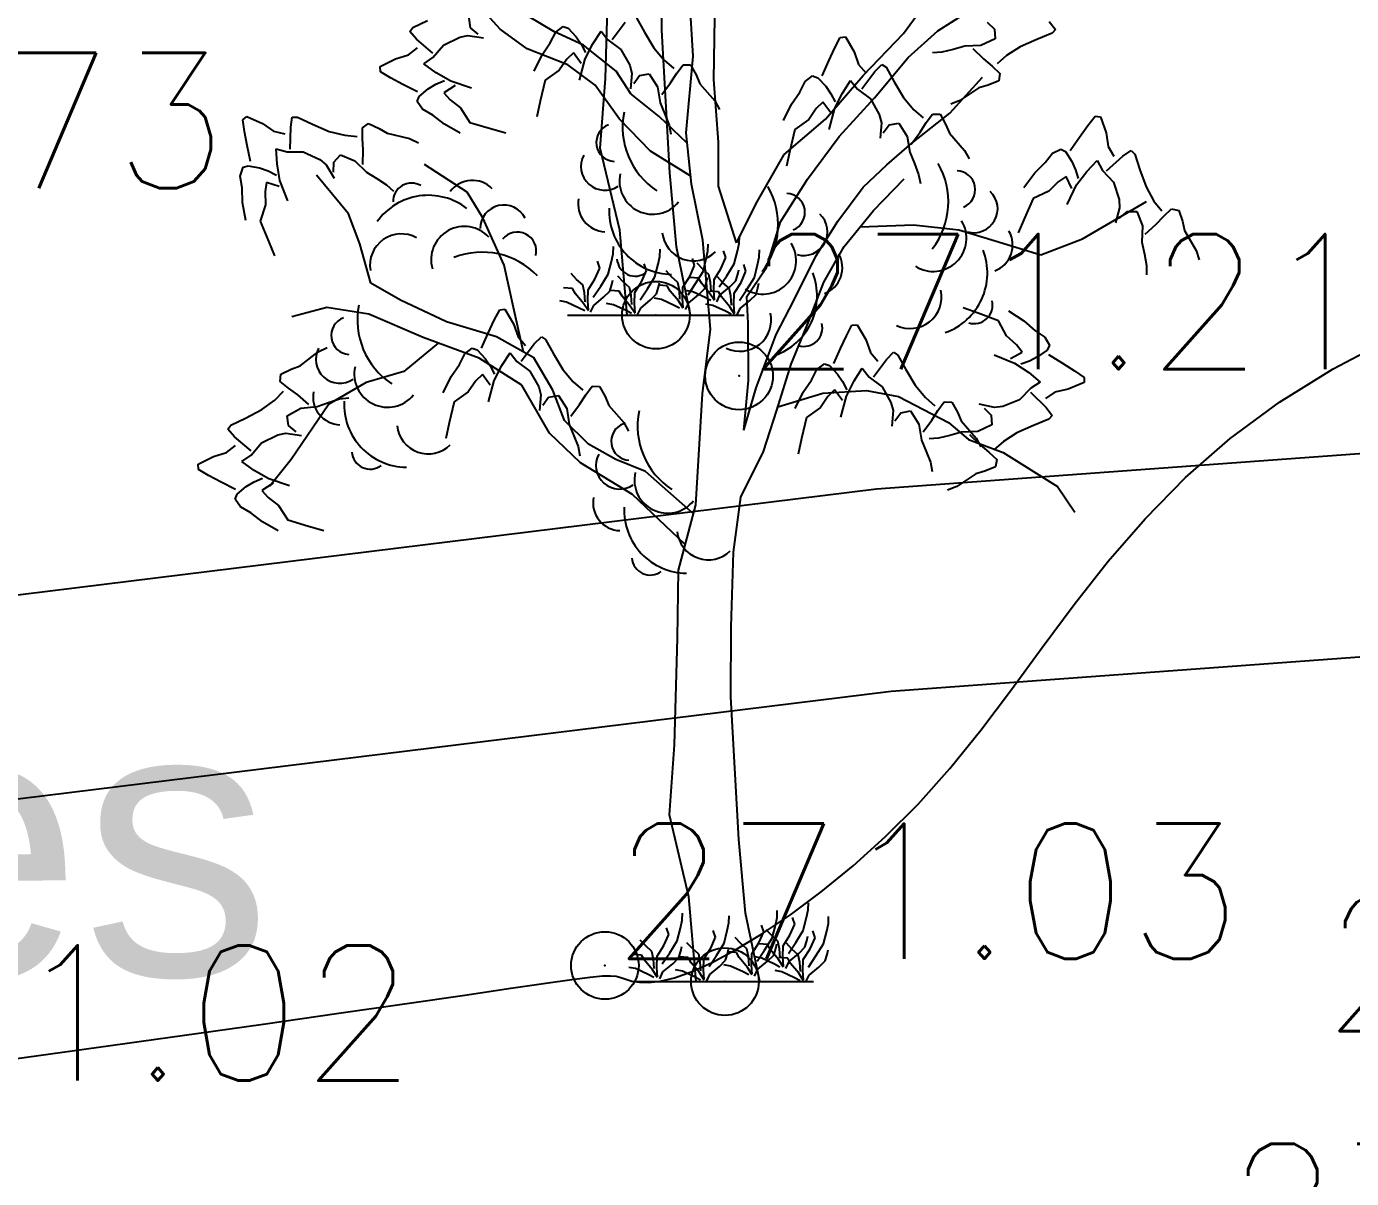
# Model space of a CAD drawing. Header units: millimetres. Extents: x 524954 to 526204, y 9523489 to 9524010.
# Drawn here: x 525701.66 to 525711.46, y 9523610.25 to 9523618.77 of the extents above; entities that cross this region are included whole.
import ezdxf
from ezdxf.enums import TextEntityAlignment as Align

# ---------------------------------------------------------------- set-up
doc = ezdxf.new("R2010")
doc.units = ezdxf.units.MM
doc.header["$PDMODE"] = 32
doc.header["$PDSIZE"] = 0.5
doc.linetypes.add('ACAD_ISO12W100', pattern=[21, 12, -3, 0, -3, 0, -3])
doc.linetypes.add('CACHE2', pattern=[4.7625, 3.175, -1.5875])
for name, color, linetype in [('Arbre', 34, 'ACAD_ISO12W100'), ('CN_01_00', 3, 'Continuous'), ('Murs', 1, 'Continuous'), ('PLUME_5', 6, 'Continuous'), ('PLUME_6', 2, 'Continuous'), ('TopoAlt', 3, 'Continuous'), ('TOPOJIS', 7, 'Continuous'), ('Toponomie', 7, 'CACHE2')]:
    doc.layers.add(name, color=color, linetype=linetype)
doc.styles.add('Simplex 1.0', font='Simplex.shx', dxfattribs={"width": 0.99, "height": 1})
doc.styles.get("Standard").update_dxf_attribs({"font": 'arial.ttf'})
pattern_1 = [(45, (0, 0), (-0.1767766952966, 0.1767766952966), [])]

# ---------------------------------------------------------------- blocks, each defined once
blk = doc.blocks.new('TCPOINT M')
at = {"color": 0}
blk.add_point((0, 0), dxfattribs=at)
at = {"layer": 'TopoAlt', "style": 'Simplex 1.0', "width": 0.99}
blk.add_attdef('ALT', (0.15, 0.15), '', height=1, dxfattribs=at)
blk = doc.blocks.new('v088')
at = {"linetype": 'Continuous'}
for p, q in [((-0.2365, 6.8477), (-0.2742, 7.4626)), ((-1.6648, 7.048), (-1.9323, 7.3471)), ((1.3209, 7.0171), (1.4418, 7.1813)), ((1.5755, 7.0348), (1.778, 7.1634)), ((-1.2665, 7.0314), (-1.4491, 7.1395)), ((-0.0837, 6.6768), (-0.0745, 7.1309)), ((-1.4628, 6.9029), (-1.6648, 7.048)), ((-1.0467, 6.9303), (-1.2665, 7.0314)), ((1.0227, 6.7061), (1.3209, 7.0171)), ((1.3557, 6.8374), (1.5755, 7.0348)), ((-1.1618, 6.7848), (-1.4628, 6.9029)), ((-0.8063, 6.7363), (-1.0467, 6.9303)), ((-0.9597, 6.6336), (-1.1618, 6.7848)), ((-0.2869, 6.2807), (-0.2365, 6.8477)), ((1.107, 6.54), (1.3557, 6.8374)), ((-0.6972, 6.5707), (-0.8063, 6.7363)), ((-0.0491, 6.2111), (-0.0837, 6.6768)), ((0.7433, 6.3831), (1.0227, 6.7061)), ((1.6628, 6.4272), (1.906, 6.6935)), ((-0.7803, 6.3824), (-0.9597, 6.6336)), ((-0.4884, 6.4009), (-0.6972, 6.5707)), ((0.8455, 6.2546), (1.107, 6.54)), ((-0.5514, 6.1446), (-0.7803, 6.3824)), ((-0.2789, 6.2036), (-0.4884, 6.4009)), ((0.4379, 6.1217), (0.7433, 6.3831)), ((1.3814, 6.2037), (1.6628, 6.4272)), ((-0.2479, 5.9022), (-0.2869, 6.2807)), ((-0.0486, 5.8877), (-0.0491, 6.2111)), ((0.6096, 5.9388), (0.8455, 6.2546)), ((1.1982, 6.0444), (1.3814, 6.2037)), ((-0.2539, 5.9607), (-0.5514, 6.1446)), ((0.2399, 5.7756), (0.4379, 6.1217)), ((-1.9071, 5.8427), (-2.2223, 6.0475)), ((1.0213, 5.879), (1.1982, 6.0444)), ((-2.7868, 5.6812), (-3.0229, 5.9686)), ((-0.1646, 5.4873), (-0.2479, 5.9022)), ((0.0846, 5.4676), (-0.0486, 5.8877)), ((0.4109, 5.6237), (0.6096, 5.9388)), ((1.0995, 5.7065), (1.3247, 5.9413)), ((-1.7911, 5.6523), (-1.9071, 5.8427)), ((0.8338, 5.6263), (1.0213, 5.879)), ((0.0846, 5.4676), (0.2399, 5.7756)), ((0.8812, 5.4407), (1.0995, 5.7065)), ((2.6462, 5.4963), (3.1193, 5.7735)), ((-2.7013, 5.4591), (-2.7868, 5.6812)), ((-1.6346, 5.3011), (-1.7911, 5.6523)), ((0.3061, 5.2857), (0.4109, 5.6237)), ((0.6713, 5.3679), (0.8338, 5.6263)), ((1.0006, 5.5861), (1.394, 5.6007)), ((1.394, 5.6007), (1.7306, 5.5642)), ((1.7306, 5.5642), (1.9997, 5.4827)), ((2.3377, 5.3779), (2.6462, 5.4963)), ((-2.6206, 5.1685), (-2.7013, 5.4591)), ((-0.1073, 4.8293), (-0.1646, 5.4873)), ((0.7312, 5.1764), (0.8812, 5.4407)), ((1.9997, 5.4827), (2.3377, 5.3779)), ((-1.5592, 4.9668), (-1.6346, 5.3011)), ((0.5102, 5.0412), (0.6713, 5.3679)), ((0.1613, 5.0712), (0.3061, 5.2857)), ((-2.4003, 5.0425), (-2.6206, 5.1685)), ((0.6191, 4.888), (0.7312, 5.1764)), ((-2.0611, 4.8817), (-2.4003, 5.0425)), ((0.1717, 4.8724), (0.1613, 5.0712)), ((0.3786, 4.7897), (0.5102, 5.0412)), ((-2.9464, 4.9876), (-3.2062, 4.92)), ((-2.6344, 4.9381), (-2.9464, 4.9876)), ((-2.2328, 4.7662), (-2.6344, 4.9381)), ((-1.4917, 4.6586), (-1.5592, 4.9668)), ((-1.6919, 4.7713), (-2.0611, 4.8817)), ((-0.1657, 4.3492), (-0.1073, 4.8293)), ((0.1743, 4.4496), (0.1717, 4.8724)), ((0.489, 4.5681), (0.6191, 4.888)), ((-2.1227, 4.7254), (-2.3768, 4.5144)), ((-1.8192, 4.6131), (-2.2328, 4.7662)), ((-1.415, 4.6154), (-1.6919, 4.7713)), ((0.2314, 4.3948), (0.3786, 4.7897)), ((-1.5041, 4.4145), (-1.8192, 4.6131)), ((-1.2732, 4.3758), (-1.415, 4.6154)), ((-2.3768, 4.5144), (-2.655, 4.434)), ((0.3841, 4.2301), (0.489, 4.5681)), ((-2.655, 4.434), (-2.9315, 4.2727)), ((-1.2976, 4.0581), (-1.5041, 4.4145)), ((0.1384, 4.0819), (0.1743, 4.4496)), ((-1.1877, 4.1537), (-1.2732, 4.3758)), ((-0.2169, 3.5272), (-0.1657, 4.3492)), ((0.1384, 4.0819), (0.2314, 4.3948)), ((0.3911, 4.2526), (0.7235, 4.3553)), ((0.7235, 4.3553), (1.0465, 4.3745)), ((1.0465, 4.3745), (1.2838, 4.3297)), ((1.2838, 4.3297), (1.6547, 4.1385)), ((-2.9315, 4.2727), (-3.209, 3.8627)), ((0.2848, 3.9233), (0.3841, 4.2301)), ((-1.0099, 3.9771), (-1.1877, 4.1537)), ((1.6547, 4.1385), (1.8004, 4.0109)), ((-1.0692, 3.839), (-1.2976, 4.0581)), ((-0.8085, 3.8631), (-1.0099, 3.9771)), ((0.1177, 3.584), (0.2848, 3.9233)), ((1.8004, 4.0109), (2.0573, 3.9168)), ((-3.209, 3.8627), (-3.3666, 3.6666)), ((-0.6849, 3.6045), (-1.0692, 3.839)), ((-0.589, 3.7744), (-0.8085, 3.8631)), ((2.0573, 3.9168), (2.4606, 3.664)), ((-0.2343, 3.4611), (-0.589, 3.7744)), ((2.4606, 3.664), (2.589, 3.4739)), ((-0.2941, 3.234), (-0.6849, 3.6045)), ((0.064, 3.1786), (0.1177, 3.584)), ((-0.3436, 3.0457), (-0.2169, 3.5272)), ((0.0445, 2.6247), (0.064, 3.1786)), ((-0.3518, 2.5418), (-0.3436, 3.0457)), ((0.0429, 2.1085), (0.0445, 2.6247)), ((-0.3726, 1.7516), (-0.3518, 2.5418)), ((0.1022, 1.0525), (0.0429, 2.1085)), ((-0.4115, 1.2346), (-0.3726, 1.7516)), ((-0.2683, 0.6281), (-0.4115, 1.2346)), ((0.151, 0.5063), (0.1022, 1.0525)), ((-0.2127, 0), (-0.2683, 0.6281)), ((0.2565, 0), (0.151, 0.5063)), ((-0.6539, 0), (0.6539, 0))]:
    blk.add_line(p, q, dxfattribs=at)
at = {"color": 3, "linetype": 'Continuous'}
for p, q in [((-2.333, 7.0298), (-2.3098, 7.06)), ((-2.3098, 7.06), (-2.2004, 7.1132)), ((-1.8828, 7.0578), (-1.8923, 7.1303)), ((-1.2526, 7.0255), (-1.1978, 7.0672)), ((-1.1978, 7.0672), (-1.1602, 7.0548)), ((-0.8351, 6.9716), (-0.7381, 7.0997)), ((-0.654, 7.1313), (-0.5947, 7.0251)), ((1.9408, 7.0996), (1.9941, 7.049)), ((2.3991, 7.1055), (2.4452, 7.0467)), ((-2.283, 6.9743), (-2.333, 7.0298)), ((-2.1607, 6.8701), (-2.283, 6.9743)), ((-2.0833, 6.9307), (-1.963, 6.9891)), ((-1.963, 6.9891), (-1.9025, 7.0009)), ((-1.9025, 7.0009), (-1.7879, 6.9849)), ((-1.8262, 7.0109), (-1.8828, 7.0578)), ((-1.2925, 6.9474), (-1.2526, 7.0255)), ((-1.1602, 7.0548), (-1.1012, 6.9916)), ((-1.1012, 6.9916), (-1.0633, 6.9361)), ((-0.978, 6.9406), (-0.9175, 7.0343)), ((-0.9175, 7.0343), (-0.8661, 6.9697)), ((-0.8661, 6.9697), (-0.7702, 6.8978)), ((-0.5947, 7.0251), (-0.5257, 6.909)), ((0.8128, 6.9092), (0.8527, 6.9872)), ((0.8527, 6.9872), (0.8913, 6.9906)), ((0.8913, 6.9906), (0.9551, 6.8814)), ((1.9988, 6.9761), (1.8939, 6.9271)), ((1.9941, 7.049), (1.9988, 6.9761)), ((2.3073, 6.9725), (2.1835, 6.9184)), ((2.4201, 7.0181), (2.3073, 6.9725)), ((2.4452, 7.0467), (2.4201, 7.0181)), ((-2.3415, 6.858), (-2.2745, 6.9095)), ((-2.1606, 6.8391), (-2.0833, 6.9307)), ((-1.3538, 6.8575), (-1.2925, 6.9474)), ((-1.122, 6.8741), (-1.1715, 6.8255)), ((-1.0639, 6.7951), (-1.122, 6.8741)), ((-1.0633, 6.9361), (-1.0322, 6.8755)), ((-1.0349, 6.828), (-0.978, 6.9406)), ((-0.7702, 6.8978), (-0.705, 6.781)), ((-0.5257, 6.909), (-0.4496, 6.8178)), ((0.7681, 6.8145), (0.8128, 6.9092)), ((0.9551, 6.8814), (0.9888, 6.786)), ((1.6041, 6.8779), (1.535, 6.8736)), ((1.6876, 6.8986), (1.6041, 6.8779)), ((1.7747, 6.9234), (1.6876, 6.8986)), ((1.8939, 6.9271), (1.7747, 6.9234)), ((1.8337, 6.904), (1.9118, 6.828)), ((2.1835, 6.9184), (2.0835, 6.8543)), ((-2.5514, 6.7723), (-2.4387, 6.8298)), ((-2.5502, 6.7337), (-2.5514, 6.7723)), ((-2.4387, 6.8298), (-2.3415, 6.858)), ((-2.228, 6.7914), (-2.1606, 6.8391)), ((-2.1379, 6.7256), (-2.228, 6.7914)), ((-1.413, 6.7366), (-1.3538, 6.8575)), ((-1.1715, 6.8255), (-1.2266, 6.7446)), ((-1.0757, 6.6715), (-1.0349, 6.828)), ((-0.705, 6.781), (-0.6897, 6.7213)), ((-0.4496, 6.8178), (-0.3793, 6.7567)), ((-0.357, 6.7218), (-0.3104, 6.7855)), ((-0.3104, 6.7855), (-0.2553, 6.7842)), ((-0.2553, 6.7842), (-0.2138, 6.7099)), ((0.7187, 6.7034), (0.7681, 6.8145)), ((0.9888, 6.786), (1.0441, 6.7221)), ((1.1083, 6.7343), (1.1609, 6.7873)), ((1.1609, 6.7873), (1.1923, 6.7659)), ((1.1923, 6.7659), (1.2517, 6.6597)), ((1.9118, 6.828), (1.9768, 6.7743)), ((1.9768, 6.7743), (2.0342, 6.7201)), ((2.0835, 6.8543), (2.0142, 6.7921)), ((-2.4746, 6.6893), (-2.5502, 6.7337)), ((-2.3827, 6.6392), (-2.4746, 6.6893)), ((-2.1384, 6.6402), (-2.076, 6.6678)), ((-2.0288, 6.6624), (-2.1379, 6.7256)), ((-1.3299, 6.6702), (-1.3669, 6.5144)), ((-1.2266, 6.7446), (-1.3299, 6.6702)), ((-0.6897, 6.7213), (-0.6991, 6.6059)), ((-0.6753, 6.6457), (-0.6318, 6.7049)), ((-0.6318, 6.7049), (-0.56, 6.7185)), ((-0.56, 6.7185), (-0.4983, 6.6206)), ((-0.4022, 6.6506), (-0.357, 6.7218)), ((-0.2138, 6.7099), (-0.1857, 6.6447)), ((0.5938, 6.6601), (0.6485, 6.7018)), ((0.6485, 6.7018), (0.6861, 6.6893)), ((0.6861, 6.6893), (0.7451, 6.6262)), ((0.8684, 6.5752), (0.9289, 6.6689)), ((0.9289, 6.6689), (0.9803, 6.6043)), ((1.0112, 6.6062), (1.1083, 6.7343)), ((2.0342, 6.7201), (2.0261, 6.6656)), ((-2.2745, 6.5836), (-2.3827, 6.6392)), ((-2.2624, 6.5503), (-2.1959, 6.6055)), ((-2.1959, 6.6055), (-2.1384, 6.6402)), ((-1.9976, 6.6315), (-2.0798, 6.5781)), ((-2.0798, 6.5781), (-2.0342, 6.5259)), ((-1.8748, 6.6127), (-2.0288, 6.6624)), ((-0.4983, 6.6206), (-0.4798, 6.5027)), ((-0.4679, 6.5637), (-0.4022, 6.6506)), ((-0.1857, 6.6447), (-0.0753, 6.5169)), ((0.4926, 6.4921), (0.5538, 6.582)), ((0.5538, 6.582), (0.5938, 6.6601)), ((0.7451, 6.6262), (0.7831, 6.5707)), ((0.7831, 6.5707), (0.8142, 6.5101)), ((0.8114, 6.4626), (0.8684, 6.5752)), ((0.9803, 6.6043), (1.0762, 6.5324)), ((1.2517, 6.6597), (1.3207, 6.5436)), ((1.879, 6.6139), (1.7385, 6.5203)), ((1.9472, 6.6337), (1.879, 6.6139)), ((2.0261, 6.6656), (1.9472, 6.6337)), ((-2.2769, 6.5134), (-2.2624, 6.5503)), ((-2.2384, 6.4564), (-2.2769, 6.5134)), ((-2.0342, 6.5259), (-1.9565, 6.4662)), ((-1.3669, 6.5144), (-1.3922, 6.3999)), ((-0.4798, 6.5027), (-0.4444, 6.4194)), ((-0.0753, 6.5169), (-0.0397, 6.4532)), ((0.4333, 6.3712), (0.4926, 6.4921)), ((0.7244, 6.5087), (0.6749, 6.4601)), ((0.7824, 6.4297), (0.7244, 6.5087)), ((1.0762, 6.5324), (1.1414, 6.4156)), ((1.3207, 6.5436), (1.3968, 6.4523)), ((1.7385, 6.5203), (1.6708, 6.4929)), ((-3.5682, 6.3771), (-3.539, 6.4025)), ((-3.5548, 6.2904), (-3.5682, 6.3771)), ((-3.539, 6.4025), (-3.4232, 6.3514)), ((-3.2129, 6.3221), (-3.2014, 6.3959)), ((-3.2014, 6.3959), (-3.1633, 6.397)), ((-3.1633, 6.397), (-3.053, 6.3458)), ((-2.1628, 6.412), (-2.2384, 6.4564)), ((-2.0765, 6.3457), (-2.1628, 6.412)), ((-1.9565, 6.4662), (-1.8881, 6.3588)), ((-0.4444, 6.4194), (-0.4135, 6.3391)), ((0.6198, 6.3792), (0.5164, 6.3047)), ((0.6749, 6.4601), (0.6198, 6.3792)), ((0.7707, 6.306), (0.8114, 6.4626)), ((1.1414, 6.4156), (1.1567, 6.3559)), ((1.3968, 6.4523), (1.4671, 6.3913)), ((1.4894, 6.3564), (1.536, 6.4201)), ((1.536, 6.4201), (1.5911, 6.4188)), ((1.5911, 6.4188), (1.6326, 6.3444)), ((2.6849, 6.3343), (2.7388, 6.4036)), ((2.7388, 6.4036), (2.7772, 6.3997)), ((2.7772, 6.3997), (2.8196, 6.2805)), ((-3.5355, 6.1876), (-3.5548, 6.2904)), ((-3.4232, 6.3514), (-3.3399, 6.2939)), ((-3.3399, 6.2939), (-3.2577, 6.2746)), ((-3.2164, 6.1615), (-3.2129, 6.3221)), ((-3.053, 6.3458), (-2.929, 6.2922)), ((-2.929, 6.2922), (-2.8139, 6.2629)), ((-2.6826, 6.2395), (-2.6821, 6.3185)), ((-2.6821, 6.3185), (-2.6368, 6.3497)), ((-2.6368, 6.3497), (-2.5596, 6.3138)), ((-2.5596, 6.3138), (-2.4986, 6.2775)), ((-2.4986, 6.2775), (-2.3343, 6.2387)), ((-1.9592, 6.2797), (-2.0765, 6.3457)), ((-1.8881, 6.3588), (-1.7347, 6.313)), ((-1.7347, 6.313), (-1.6219, 6.2812)), ((-0.4135, 6.3391), (-0.4006, 6.2711)), ((0.5164, 6.3047), (0.4795, 6.1489)), ((1.1567, 6.3559), (1.1472, 6.2405)), ((1.171, 6.2803), (1.2146, 6.3394)), ((1.2146, 6.3394), (1.2864, 6.3531)), ((1.2864, 6.3531), (1.3481, 6.2552)), ((1.3784, 6.1983), (1.4442, 6.2852)), ((1.4442, 6.2852), (1.4894, 6.3564)), ((1.6326, 6.3444), (1.6606, 6.2793)), ((1.6606, 6.2793), (1.771, 6.1515)), ((2.6234, 6.2497), (2.6849, 6.3343)), ((2.8196, 6.2805), (2.8349, 6.1805)), ((-3.5103, 6.0686), (-3.5355, 6.1876)), ((-2.8139, 6.2629), (-2.7211, 6.2547)), ((-2.6774, 6.1553), (-2.6826, 6.2395)), ((-2.3343, 6.2387), (-2.2681, 6.208)), ((1.3481, 6.2552), (1.3665, 6.1373)), ((2.5541, 6.1497), (2.6234, 6.2497)), ((2.8349, 6.1805), (2.8773, 6.1074)), ((-3.3198, 6.1639), (-3.2403, 6.1417)), ((-3.3139, 6.0525), (-3.3198, 6.1639)), ((-3.2403, 6.1417), (-3.1205, 6.1398)), ((-3.1205, 6.1398), (-2.9991, 6.0834)), ((-2.9991, 6.0834), (-2.9517, 6.044)), ((-2.8952, 6.0647), (-2.845, 6.1178)), ((-2.845, 6.1178), (-2.7377, 6.0747)), ((-2.6797, 6.0464), (-2.6774, 6.1553)), ((0.4795, 6.1489), (0.4542, 6.0345)), ((1.3665, 6.1373), (1.4019, 6.054)), ((1.771, 6.1515), (1.8066, 6.0878)), ((2.3695, 6.0612), (2.4234, 6.1305)), ((2.4234, 6.1305), (2.4849, 6.1612)), ((2.4849, 6.1612), (2.5195, 6.142)), ((2.5195, 6.142), (2.5657, 6.0689)), ((2.8234, 5.9997), (2.9427, 6.1074)), ((2.9427, 6.1074), (3.0042, 6.1497)), ((3.0042, 6.1497), (3.0311, 6.1228)), ((3.0311, 6.1228), (3.0696, 6.0074)), ((-3.5861, 5.9603), (-3.5662, 6.0262)), ((-3.5662, 6.0262), (-3.5284, 6.0381)), ((-3.5284, 6.0381), (-3.4436, 6.0215)), ((-3.4436, 6.0215), (-3.3804, 5.9989)), ((-3.3804, 5.9989), (-3.3196, 5.968)), ((-3.294, 5.9279), (-3.3139, 6.0525)), ((-2.9517, 6.044), (-2.8917, 5.945)), ((-2.8958, 5.9912), (-2.8952, 6.0647)), ((-2.7377, 6.0747), (-2.6536, 5.99)), ((-2.6536, 5.99), (-2.576, 5.9433)), ((1.4019, 6.054), (1.4328, 5.9737)), ((2.2118, 5.8766), (2.2926, 5.9843)), ((2.2926, 5.9843), (2.3695, 6.0612)), ((2.5657, 6.0689), (2.5926, 6.0074)), ((2.5926, 6.0074), (2.6118, 5.942)), ((2.6003, 5.8958), (2.6772, 5.9958)), ((2.6772, 5.9958), (2.7542, 6.0766)), ((2.7542, 6.0766), (2.7926, 6.0035)), ((2.7926, 6.0035), (2.8734, 5.9151)), ((3.0696, 6.0074), (3.1158, 5.8804)), ((-3.5727, 5.8736), (-3.5861, 5.9603)), ((-3.3915, 5.9142), (-3.4031, 5.8459)), ((-3.2981, 5.8843), (-3.3915, 5.9142)), ((-3.2352, 5.7773), (-3.294, 5.9279)), ((-2.576, 5.9433), (-2.5039, 5.8964)), ((-2.5039, 5.8964), (-2.4536, 5.8489)), ((1.4328, 5.9737), (1.4458, 5.9057)), ((2.4657, 5.9189), (2.3964, 5.8497)), ((2.5234, 5.9574), (2.4657, 5.9189)), ((2.5657, 5.8689), (2.5234, 5.9574)), ((2.5311, 5.7497), (2.6003, 5.8958)), ((2.8734, 5.9151), (2.9157, 5.7881)), ((-3.5695, 5.7648), (-3.5727, 5.8736)), ((-3.4031, 5.8459), (-3.4003, 5.748)), ((2.281, 5.7958), (2.2156, 5.6496)), ((2.3964, 5.8497), (2.281, 5.7958)), ((2.9157, 5.7881), (2.9196, 5.7266)), ((3.1158, 5.8804), (3.1734, 5.7766)), ((-3.5466, 5.6322), (-3.5695, 5.7648)), ((-3.4003, 5.748), (-3.4403, 5.6271)), ((2.9196, 5.7266), (2.8888, 5.615)), ((2.9196, 5.6496), (2.9734, 5.6996)), ((2.9734, 5.6996), (3.0465, 5.6996)), ((3.0465, 5.6996), (3.0888, 5.5919)), ((3.1734, 5.7766), (3.2311, 5.7035)), ((3.2465, 5.665), (3.3042, 5.7189)), ((3.3042, 5.7189), (3.3581, 5.7073)), ((3.3581, 5.7073), (3.385, 5.6266)), ((-3.4403, 5.6271), (-3.3789, 5.4792)), ((2.2156, 5.6496), (2.1695, 5.5419)), ((3.0888, 5.5919), (3.085, 5.4727)), ((3.1081, 5.5304), (3.1888, 5.6035)), ((3.1888, 5.6035), (3.2465, 5.665)), ((3.385, 5.6266), (3.4004, 5.5573)), ((3.4004, 5.5573), (3.485, 5.4112)), ((-3.3789, 5.4792), (-3.3323, 5.3717)), ((3.085, 5.4727), (3.1042, 5.3842)), ((3.485, 5.4112), (3.5081, 5.3419)), ((3.1042, 5.3842), (3.1196, 5.2996)), ((3.1196, 5.2996), (3.1196, 5.2304)), ((-1.7068, 4.8945), (-1.6668, 4.9726)), ((-1.6668, 4.9726), (-1.6283, 4.976)), ((-1.6283, 4.976), (-1.5645, 4.8667)), ((1.8724, 4.9461), (1.762, 4.9854)), ((2.0224, 4.89), (1.8724, 4.9461)), ((2.0987, 4.9642), (2.2113, 4.8904)), ((-1.7514, 4.7999), (-1.7068, 4.8945)), ((-1.5645, 4.8667), (-1.5307, 4.7714)), ((0.8993, 4.7791), (0.9393, 4.8572)), ((0.9393, 4.8572), (0.9778, 4.8606)), ((0.9778, 4.8606), (1.0416, 4.7513)), ((2.0834, 4.7783), (2.0224, 4.89)), ((2.2113, 4.8904), (2.2929, 4.8185)), ((2.2929, 4.8185), (2.3654, 4.7691)), ((-1.8008, 4.6887), (-1.7514, 4.7999)), ((-1.5307, 4.7714), (-1.4755, 4.7074)), ((-1.5083, 4.5916), (-1.4112, 4.7196)), ((-1.4112, 4.7196), (-1.3587, 4.7727)), ((-1.3587, 4.7727), (-1.3272, 4.7513)), ((-1.3272, 4.7513), (-1.2679, 4.6451)), ((0.8546, 4.6845), (0.8993, 4.7791)), ((1.0416, 4.7513), (1.0754, 4.656)), ((2.1569, 4.7135), (2.0834, 4.7783)), ((2.1989, 4.6584), (2.1569, 4.7135)), ((2.3654, 4.7691), (2.4, 4.7096)), ((2.4, 4.7096), (2.383, 4.6739)), ((-3.1435, 4.5571), (-3.0095, 4.66)), ((-3.0095, 4.66), (-2.9439, 4.6918)), ((-1.9657, 4.5674), (-1.9257, 4.6454)), ((-1.9257, 4.6454), (-1.871, 4.6871)), ((-1.871, 4.6871), (-1.8334, 4.6747)), ((-1.8334, 4.6747), (-1.7744, 4.6115)), ((-1.7744, 4.6115), (-1.7365, 4.5561)), ((-1.6512, 4.5605), (-1.5907, 4.6542)), ((-1.5907, 4.6542), (-1.5392, 4.5896)), ((-1.2679, 4.6451), (-1.1988, 4.529)), ((0.8053, 4.5733), (0.8546, 4.6845)), ((1.0754, 4.656), (1.1306, 4.592)), ((1.1948, 4.6042), (1.2474, 4.6573)), ((1.2474, 4.6573), (1.2789, 4.6359)), ((1.2789, 4.6359), (1.3382, 4.5297)), ((1.9921, 4.6376), (2.1424, 4.5777)), ((2.1133, 4.6106), (2.1989, 4.6584)), ((2.3129, 4.6232), (2.2532, 4.5924)), ((2.383, 4.6739), (2.3129, 4.6232)), ((2.3928, 4.6398), (2.497, 4.577)), ((-3.2867, 4.4956), (-3.2101, 4.5328)), ((-3.2101, 4.5328), (-3.1435, 4.5571)), ((-2.0269, 4.4774), (-1.9657, 4.5674)), ((-1.7365, 4.5561), (-1.7054, 4.4954)), ((-1.7081, 4.4479), (-1.6512, 4.5605)), ((-1.5392, 4.5896), (-1.4434, 4.5178)), ((-1.4434, 4.5178), (-1.3781, 4.401)), ((-1.1988, 4.529), (-1.1228, 4.4377)), ((0.6404, 4.452), (0.6804, 4.53)), ((0.6804, 4.53), (0.7351, 4.5718)), ((0.7351, 4.5718), (0.7727, 4.5593)), ((0.7727, 4.5593), (0.8317, 4.4961)), ((0.9549, 4.4451), (1.0154, 4.5388)), ((1.0154, 4.5388), (1.0668, 4.4742)), ((1.0978, 4.4762), (1.1948, 4.6042)), ((1.3382, 4.5297), (1.4072, 4.4136)), ((2.1424, 4.5777), (2.247, 4.5072)), ((2.2532, 4.5924), (2.1892, 4.5691)), ((2.497, 4.577), (2.5853, 4.5209)), ((2.5853, 4.5209), (2.6578, 4.4715)), ((-3.2911, 4.4407), (-3.2867, 4.4956)), ((-3.2303, 4.3905), (-3.2911, 4.4407)), ((-2.0862, 4.3565), (-2.0269, 4.4774)), ((-1.8447, 4.4455), (-1.8998, 4.3645)), ((-1.7952, 4.494), (-1.8447, 4.4455)), ((-1.7371, 4.415), (-1.7952, 4.494)), ((-1.7488, 4.2914), (-1.7081, 4.4479)), ((-1.1228, 4.4377), (-1.0524, 4.3767)), ((0.5791, 4.362), (0.6404, 4.452)), ((0.8317, 4.4961), (0.8696, 4.4407)), ((0.8696, 4.4407), (0.9007, 4.38)), ((0.898, 4.3325), (0.9549, 4.4451)), ((1.0668, 4.4742), (1.1627, 4.4024)), ((1.4072, 4.4136), (1.4833, 4.3223)), ((2.247, 4.5072), (2.3325, 4.4356)), ((2.3325, 4.4356), (2.262, 4.3926)), ((2.6564, 4.4329), (2.5401, 4.3831)), ((2.6578, 4.4715), (2.6564, 4.4329)), ((-3.3314, 4.3035), (-3.2664, 4.3702)), ((-3.1617, 4.3413), (-3.2303, 4.3905)), ((-3.0788, 4.2707), (-3.1617, 4.3413)), ((-2.8514, 4.3121), (-2.7828, 4.3211)), ((-1.8998, 4.3645), (-2.0031, 4.2901)), ((-1.3781, 4.401), (-1.3629, 4.3412)), ((-1.3629, 4.3412), (-1.3723, 4.2259)), ((-1.3485, 4.2656), (-1.3049, 4.3248)), ((-1.3049, 4.3248), (-1.2331, 4.3384)), ((-1.2331, 4.3384), (-1.1715, 4.2405)), ((-1.0754, 4.2705), (-1.0302, 4.3418)), ((-1.0302, 4.3418), (-0.9835, 4.4054)), ((-0.9835, 4.4054), (-0.9285, 4.4041)), ((-0.9285, 4.4041), (-0.8869, 4.3298)), ((-0.8869, 4.3298), (-0.8589, 4.2646)), ((0.5199, 4.2411), (0.5791, 4.362)), ((0.7614, 4.3301), (0.7063, 4.2491)), ((0.8109, 4.3786), (0.7614, 4.3301)), ((0.869, 4.2996), (0.8109, 4.3786)), ((0.8572, 4.176), (0.898, 4.3325)), ((1.1627, 4.4024), (1.228, 4.2856)), ((1.4833, 4.3223), (1.5536, 4.2613)), ((2.262, 4.3926), (2.1788, 4.3064)), ((2.2601, 4.3616), (2.3751, 4.2494)), ((2.4412, 4.3615), (2.371, 4.3146)), ((2.5401, 4.3831), (2.4412, 4.3615)), ((-3.5467, 4.1705), (-3.4268, 4.2328)), ((-3.4268, 4.2328), (-3.3314, 4.3035)), ((-3.2386, 4.1877), (-3.1373, 4.2436)), ((-3.1373, 4.2436), (-3.0186, 4.2553)), ((-3.0186, 4.2553), (-2.9333, 4.2859)), ((-2.9333, 4.2859), (-2.8514, 4.3121)), ((-2.0031, 4.2901), (-2.0401, 4.1343)), ((-1.1715, 4.2405), (-1.153, 4.1227)), ((-1.1411, 4.1837), (-1.0754, 4.2705)), ((-0.8589, 4.2646), (-0.7485, 4.1368)), ((0.7063, 4.2491), (0.603, 4.1747)), ((1.228, 4.2856), (1.2432, 4.2258)), ((1.2432, 4.2258), (1.2338, 4.1105)), ((1.3011, 4.2094), (1.373, 4.223)), ((1.373, 4.223), (1.4346, 4.1251)), ((1.5307, 4.1551), (1.5759, 4.2264)), ((1.5759, 4.2264), (1.6226, 4.29)), ((1.6226, 4.29), (1.6776, 4.2887)), ((1.6776, 4.2887), (1.7191, 4.2144)), ((1.9936, 4.2484), (1.8803, 4.2721)), ((1.9168, 4.2436), (1.9701, 4.193)), ((2.0548, 4.2561), (1.9936, 4.2484)), ((2.1788, 4.3064), (2.0548, 4.2561)), ((2.3751, 4.2494), (2.4212, 4.1906)), ((-3.6561, 4.1174), (-3.5467, 4.1705)), ((-3.2291, 4.1152), (-3.2386, 4.1877)), ((-2.0401, 4.1343), (-2.0653, 4.0199)), ((-1.153, 4.1227), (-1.1176, 4.0393)), ((-0.7485, 4.1368), (-0.7129, 4.0731)), ((0.603, 4.1747), (0.566, 4.0189)), ((1.2576, 4.1502), (1.3011, 4.2094)), ((1.4346, 4.1251), (1.4531, 4.0073)), ((1.465, 4.0683), (1.5307, 4.1551)), ((1.7191, 4.2144), (1.7472, 4.1493)), ((1.7472, 4.1493), (1.8576, 4.0214)), ((1.9747, 4.12), (1.8699, 4.071)), ((1.9701, 4.193), (1.9747, 4.12)), ((2.396, 4.1621), (2.2833, 4.1164)), ((2.4212, 4.1906), (2.396, 4.1621)), ((-3.6793, 4.0872), (-3.6561, 4.1174)), ((-3.6294, 4.0317), (-3.6793, 4.0872)), ((-3.5071, 3.9275), (-3.6294, 4.0317)), ((-3.4297, 3.988), (-3.3093, 4.0465)), ((-3.3093, 4.0465), (-3.2488, 4.0583)), ((-3.2488, 4.0583), (-3.1342, 4.0423)), ((-3.1725, 4.0683), (-3.2291, 4.1152)), ((-1.1176, 4.0393), (-1.0867, 3.9591)), ((1.5801, 4.0219), (1.511, 4.0175)), ((1.6636, 4.0426), (1.5801, 4.0219)), ((1.7506, 4.0673), (1.6636, 4.0426)), ((1.8699, 4.071), (1.7506, 4.0673)), ((1.8097, 4.0479), (1.8877, 3.9719)), ((1.8576, 4.0214), (1.8932, 3.9577)), ((2.1595, 4.0623), (2.0595, 3.9982)), ((2.2833, 4.1164), (2.1595, 4.0623)), ((-3.6878, 3.9154), (-3.6208, 3.9668)), ((-3.5069, 3.8964), (-3.4297, 3.988)), ((-1.0867, 3.9591), (-1.0738, 3.891)), ((0.566, 4.0189), (0.5407, 3.9045)), ((1.4531, 4.0073), (1.4885, 3.9239)), ((1.4885, 3.9239), (1.5194, 3.8437)), ((1.8877, 3.9719), (1.9528, 3.9182)), ((2.0595, 3.9982), (1.9902, 3.936)), ((-3.8977, 3.8297), (-3.785, 3.8871)), ((-3.8965, 3.791), (-3.8977, 3.8297)), ((-3.785, 3.8871), (-3.6878, 3.9154)), ((-3.5743, 3.8488), (-3.5069, 3.8964)), ((-3.4842, 3.783), (-3.5743, 3.8488)), ((1.5194, 3.8437), (1.5323, 3.7756)), ((1.9528, 3.9182), (2.0102, 3.864)), ((2.0102, 3.864), (2.002, 3.8096)), ((-3.8209, 3.7466), (-3.8965, 3.791)), ((-3.729, 3.6966), (-3.8209, 3.7466)), ((-3.3751, 3.7197), (-3.4842, 3.783)), ((1.855, 3.7579), (1.7144, 3.6642)), ((1.9231, 3.7776), (1.855, 3.7579)), ((2.002, 3.8096), (1.9231, 3.7776)), ((-3.6208, 3.641), (-3.729, 3.6966)), ((-3.6087, 3.6076), (-3.5422, 3.6629)), ((-3.5422, 3.6629), (-3.4847, 3.6976)), ((-3.4847, 3.6976), (-3.4223, 3.7252)), ((-3.3439, 3.6889), (-3.4261, 3.6355)), ((-3.4261, 3.6355), (-3.3805, 3.5833)), ((-3.2212, 3.6701), (-3.3751, 3.7197)), ((1.7144, 3.6642), (1.6468, 3.6368)), ((-3.6232, 3.5708), (-3.6087, 3.6076)), ((-3.5847, 3.5138), (-3.6232, 3.5708)), ((-3.3805, 3.5833), (-3.3028, 3.5236)), ((-3.5091, 3.4694), (-3.5847, 3.5138)), ((-3.4228, 3.4031), (-3.5091, 3.4694)), ((-3.3028, 3.5236), (-3.2344, 3.4162)), ((-3.3055, 3.337), (-3.4228, 3.4031)), ((-3.2344, 3.4162), (-3.081, 3.3703)), ((-3.081, 3.3703), (-2.9682, 3.3386)), ((-0.3173, 0.4544), (-0.3149, 0.5073)), ((0.3847, 0.4736), (0.3871, 0.5265)), ((0.6034, 0.4736), (0.6155, 0.5313)), ((0.6155, 0.5313), (0.6179, 0.5842)), ((-0.4159, 0.3486), (-0.4327, 0.3991)), ((-0.3534, 0.3029), (-0.3294, 0.3967)), ((-0.3294, 0.3967), (-0.3173, 0.4544)), ((0.0168, 0.3774), (0.0288, 0.4351)), ((0.0288, 0.4351), (0.0313, 0.488)), ((0.2861, 0.3678), (0.2693, 0.4183)), ((0.3486, 0.3221), (0.3726, 0.4159)), ((0.3726, 0.4159), (0.3847, 0.4736)), ((0.4808, 0.3438), (0.5169, 0.4255)), ((0.5169, 0.4255), (0.5001, 0.476)), ((0.5794, 0.3798), (0.6034, 0.4736)), ((0.7525, 0.3726), (0.7645, 0.4303)), ((0.7645, 0.4303), (0.7669, 0.4832)), ((-0.5866, 0.2645), (-0.6275, 0.3077)), ((-0.452, 0.2669), (-0.4159, 0.3486)), ((-0.4087, 0.214), (-0.3534, 0.3029)), ((-0.1058, 0.2476), (-0.0697, 0.3294)), ((-0.0697, 0.3294), (-0.0865, 0.3798)), ((-0.0072, 0.2837), (0.0168, 0.3774)), ((0.1154, 0.2837), (0.0745, 0.327)), ((0.25, 0.2861), (0.2861, 0.3678)), ((0.2933, 0.2332), (0.3486, 0.3221)), ((0.3462, 0.3414), (0.3053, 0.3847)), ((0.3919, 0.3005), (0.3462, 0.3414)), ((0.4039, 0.2428), (0.3919, 0.3005)), ((0.4303, 0.2645), (0.4808, 0.3438)), ((0.5241, 0.2909), (0.5794, 0.3798)), ((0.5914, 0.2548), (0.6058, 0.3029)), ((0.6058, 0.3029), (0.6131, 0.3366)), ((0.6299, 0.2428), (0.6659, 0.3246)), ((0.6659, 0.3246), (0.6491, 0.375)), ((0.7285, 0.2789), (0.7525, 0.3726)), ((-0.6179, 0.1971), (-0.6828, 0.2019)), ((-0.5962, 0.1587), (-0.6179, 0.1971)), ((-0.5409, 0.2236), (-0.5866, 0.2645)), ((-0.5289, 0.1659), (-0.5409, 0.2236)), ((-0.5025, 0.1875), (-0.452, 0.2669)), ((-0.464, 0.1322), (-0.4087, 0.214)), ((-0.3414, 0.1779), (-0.327, 0.226)), ((-0.327, 0.226), (-0.3197, 0.2596)), ((-0.2404, 0.2452), (-0.2813, 0.2885)), ((-0.1947, 0.2043), (-0.2404, 0.2452)), ((-0.1827, 0.1467), (-0.1947, 0.2043)), ((-0.1563, 0.1683), (-0.1058, 0.2476)), ((-0.0625, 0.1947), (-0.0072, 0.2837)), ((0.0048, 0.1587), (0.0192, 0.2068)), ((0.0192, 0.2068), (0.0264, 0.2404)), ((0.0841, 0.2164), (0.0192, 0.2212)), ((0.1058, 0.1779), (0.0841, 0.2164)), ((0.1611, 0.2428), (0.1154, 0.2837)), ((0.1731, 0.1851), (0.1611, 0.2428)), ((0.1971, 0.125), (0.1995, 0.2068)), ((0.1995, 0.2068), (0.25, 0.2861)), ((0.238, 0.1515), (0.2933, 0.2332)), ((0.3149, 0.2741), (0.25, 0.2789)), ((0.3366, 0.2356), (0.3149, 0.2741)), ((0.3149, 0.1515), (0.3606, 0.1971)), ((0.3967, 0.1635), (0.3366, 0.2356)), ((0.3606, 0.1971), (0.375, 0.2452)), ((0.375, 0.2452), (0.3823, 0.2789)), ((0.4087, 0.1755), (0.4039, 0.2428)), ((0.4279, 0.1827), (0.4303, 0.2645)), ((0.4953, 0.2404), (0.4544, 0.2837)), ((0.4688, 0.2092), (0.5241, 0.2909)), ((0.4736, 0.1491), (0.5457, 0.2092)), ((0.5409, 0.1995), (0.4953, 0.2404)), ((0.5529, 0.1418), (0.5409, 0.1995)), ((0.5457, 0.2092), (0.5914, 0.2548)), ((0.5794, 0.1635), (0.6299, 0.2428)), ((0.6732, 0.1899), (0.7285, 0.2789)), ((0.7405, 0.1539), (0.7549, 0.2019)), ((0.7549, 0.2019), (0.7621, 0.2356)), ((-0.6611, 0.0962), (-0.7116, 0.1058)), ((-0.5361, 0.0865), (-0.5962, 0.1587)), ((-0.5241, 0.0986), (-0.5289, 0.1659)), ((-0.5049, 0.1058), (-0.5025, 0.1875)), ((-0.5001, 0.0361), (-0.5049, 0.1058)), ((-0.4592, 0.0721), (-0.3871, 0.1322)), ((-0.3871, 0.1322), (-0.3414, 0.1779)), ((-0.2717, 0.1779), (-0.3366, 0.1827)), ((-0.25, 0.1394), (-0.2717, 0.1779)), ((-0.1899, 0.0673), (-0.25, 0.1394)), ((-0.1779, 0.0793), (-0.1827, 0.1467)), ((-0.1587, 0.0865), (-0.1563, 0.1683)), ((-0.1178, 0.113), (-0.0625, 0.1947)), ((-0.113, 0.0529), (-0.0409, 0.113)), ((-0.0409, 0.113), (0.0048, 0.1587)), ((0.0409, 0.1154), (-0.0096, 0.125)), ((0.1346, 0.0721), (0.0409, 0.1154)), ((0.1659, 0.1058), (0.1058, 0.1779)), ((0.2019, 0.0505), (0.1659, 0.1058)), ((0.1779, 0.1178), (0.1731, 0.1851)), ((0.2019, 0.0553), (0.1971, 0.125)), ((0.2717, 0.1731), (0.2212, 0.1827)), ((0.2428, 0.0914), (0.3149, 0.1515)), ((0.3654, 0.1298), (0.2717, 0.1731)), ((0.4063, 0.1082), (0.3654, 0.1298)), ((0.4327, 0.1082), (0.3967, 0.1635)), ((0.464, 0.1731), (0.3991, 0.1779)), ((0.4327, 0.113), (0.4279, 0.1827)), ((0.4496, 0.0986), (0.4736, 0.1491)), ((0.4856, 0.1346), (0.464, 0.1731)), ((0.5457, 0.0625), (0.4856, 0.1346)), ((0.5578, 0.0745), (0.5529, 0.1418)), ((0.577, 0.0817), (0.5794, 0.1635)), ((0.6179, 0.1082), (0.6732, 0.1899)), ((0.6227, 0.0481), (0.6948, 0.1082)), ((0.6948, 0.1082), (0.7405, 0.1539)), ((-0.5674, 0.0529), (-0.6611, 0.0962)), ((-0.5265, 0.0313), (-0.5674, 0.0529)), ((-0.5001, 0.0313), (-0.5361, 0.0865)), ((-0.4832, 0.0216), (-0.4592, 0.0721)), ((-0.3149, 0.0769), (-0.3654, 0.0865)), ((-0.2212, 0.0337), (-0.3149, 0.0769)), ((-0.1803, 0.012), (-0.2212, 0.0337)), ((-0.1539, 0.012), (-0.1899, 0.0673)), ((-0.1539, 0.0168), (-0.1587, 0.0865)), ((-0.137, 0.0024), (-0.113, 0.0529)), ((0.1755, 0.0505), (0.1346, 0.0721)), ((0.2188, 0.0409), (0.2428, 0.0914)), ((0.4207, 0.0721), (0.3702, 0.0817)), ((0.5145, 0.0288), (0.4207, 0.0721)), ((0.5554, 0.0072), (0.5145, 0.0288)), ((0.5818, 0.0072), (0.5457, 0.0625)), ((0.5818, 0.012), (0.577, 0.0817)), ((0.5986, -0.0024), (0.6227, 0.0481))]:
    blk.add_line(p, q, dxfattribs=at)
for centre, major_axis, start_param, end_param in [((-0.1929, 6.3242), (-0.3995, 0.3995), 0.587708, 1.773422), ((-0.8122, 6.2095), (-0.099, 0.099), -0.421529, 2.292047), ((-0.8896, 6.0328), (0.1246, 0.1246), 1.864761, 4.52862), ((1.088, 5.7707), (-0.3995, 0.3995), 3.265538, 4.451253), ((1.7113, 5.8608), (0.099, 0.099), 4.31771, 7.031286), ((-2.32, 5.773), (0.0964, 0.0964), 0.254619, 2.377018), ((-1.8693, 5.7251), (0.1445, 0.1445), 6.263619, 7.998733), ((-0.535, 5.9246), (0.1741, 0.1741), 2.133893, 4.816631), ((-0.1718, 5.6024), (0.3995, 0.3995), 4.836335, 6.022049), ((-2.1951, 5.3523), (0.3298, 0.3298), 0.12682, 1.733702), ((-0.8824, 5.7538), (-0.1445, 0.1445), 0.590553, 2.325666), ((0.4516, 5.6925), (0.099, 0.099), 4.31771, 7.031286), ((1.8413, 5.7182), (-0.1246, 0.1246), 2.081137, 4.744996), ((-1.6366, 5.5711), (-0.1246, 0.1246), 4.396235, 7.060094), ((-0.3902, 5.7004), (0.3298, 0.3298), 2.307735, 3.914618), ((-1.9284, 5.3425), (0.1741, 0.1741), 6.236163, 8.918901), ((0.5816, 5.5499), (0.1246, 0.1246), 3.651933, 6.315792), ((1.5402, 5.502), (0.1741, 0.1741), 3.363922, 6.046661), ((-2.3952, 5.3012), (-0.1641, 0.1641), -1.288499, 0.949924), ((-1.536, 5.4064), (0.099, 0.099), 5.251538, 7.965114), ((-0.2336, 5.5657), (-0.1641, 0.1641), 0.892416, 3.130839), ((1.924, 5.4517), (-0.1445, 0.1445), 2.713295, 4.448408), ((-1.7969, 4.8332), (0.3995, 0.3995), 6.260774, 7.446489), ((0.2804, 5.3337), (0.1741, 0.1741), 3.363922, 6.046661), ((1.4749, 5.2432), (0.3298, 0.3298), 4.265936, 5.872819), ((-0.6635, 5.357), (0.0964, 0.0964), 2.435534, 4.557933), ((0.6642, 5.2834), (-0.1445, 0.1445), 2.713295, 4.448408), ((0.2152, 5.0749), (-0.3298, 0.3298), 2.69514, 4.302022), ((1.3699, 5.0654), (-0.1641, 0.1641), 1.908121, 4.146545), ((-2.1547, 4.8961), (-0.3995, 0.3995), 0.587708, 1.773422), ((1.844, 5.0056), (-0.0964, 0.0964), 2.051824, 4.174223), ((-2.774, 4.7815), (-0.099, 0.099), -0.421529, 2.292047), ((0.1101, 4.8971), (-0.1641, 0.1641), 1.908121, 4.146545), ((0.5842, 4.8373), (0.0964, 0.0964), 3.62262, 5.745019), ((-2.8514, 4.6047), (-0.1246, 0.1246), 0.293965, 2.957824), ((-2.4968, 4.4965), (0.1741, 0.1741), 2.133893, 4.816631), ((-2.8441, 4.3258), (-0.1445, 0.1445), 0.590553, 2.325666), ((-2.352, 4.2724), (0.3298, 0.3298), 2.307735, 3.914618), ((-0.0823, 4.1124), (0.3995, 0.3995), 2.158504, 3.344219), ((-0.7016, 3.9977), (0.099, 0.099), 1.149268, 3.862844), ((-2.1954, 4.1377), (0.1641, 0.1641), 2.463212, 4.701636), ((-2.6253, 3.929), (0.0964, 0.0964), 2.435534, 4.557933), ((-0.779, 3.821), (0.1246, 0.1246), 1.864761, 4.52862), ((-0.4244, 3.7128), (0.1741, 0.1741), 2.133893, 4.816631), ((-0.7718, 3.542), (-0.1445, 0.1445), 0.590553, 2.325666), ((-0.2796, 3.4886), (0.3298, 0.3298), 2.307735, 3.914618), ((-0.1231, 3.3539), (0.1641, 0.1641), 2.463212, 4.701636), ((-0.5529, 3.1452), (0.0964, 0.0964), 2.435534, 4.557933)]:
    blk.add_ellipse(centre, major_axis=major_axis, ratio=1, start_param=start_param, end_param=end_param, dxfattribs=at)

msp = doc.modelspace()

# ---------------------------------------------------------------- hatches: boundary and pattern name
at = {"layer": 'Murs'}
h = msp.add_hatch(dxfattribs=at)
h.set_pattern_fill('_U', color=256, scale=0.25, angle=45, style=0, pattern_type=0)
h.set_pattern_definition(pattern_1)
edge = h.paths.add_edge_path()
edge.add_line((525685.9494, 9523600.7949), (525688.1725, 9523601.6546))
edge.add_arc((525689.9934, 9523604.4385), 3.3266, 236.81316, 345.56779)
edge.add_line((525693.215, 9523603.6094), (525716.198, 9523611.5242))
edge.add_line((525716.198, 9523611.5242), (525724.0594, 9523613.9246))
edge.add_line((525724.0594, 9523613.9246), (525723.9864, 9523614.1637))
edge.add_line((525723.9864, 9523614.1637), (525716.1207, 9523611.762))
edge.add_line((525716.1207, 9523611.762), (525693.0031, 9523603.8009))
edge.add_arc((525689.9934, 9523604.4385), 3.0766, 234.45821, 348.03848, ccw=False)
edge.add_line((525688.205, 9523601.9352), (525685.8592, 9523601.0281))
edge.add_line((525685.8592, 9523601.0281), (525685.9494, 9523600.7949))
h = msp.add_hatch(dxfattribs=at)
h.set_pattern_fill('_U', color=256, scale=0.25, angle=45, style=0, pattern_type=0)
h.set_pattern_definition(pattern_1)
edge = h.paths.add_edge_path()
edge.add_line((525686.0396, 9523600.5618), (525688.1457, 9523601.3762))
edge.add_arc((525689.9934, 9523604.4385), 3.5766, 238.89583, 343.38493)
edge.add_line((525693.4206, 9523603.4159), (525716.2752, 9523611.2863))
edge.add_line((525716.2752, 9523611.2863), (525724.1324, 9523613.6855))
edge.add_line((525724.1324, 9523613.6855), (525724.0594, 9523613.9246))
edge.add_line((525724.0594, 9523613.9246), (525716.198, 9523611.5242))
edge.add_line((525716.198, 9523611.5242), (525693.215, 9523603.6094))
edge.add_arc((525689.9934, 9523604.4385), 3.3266, 236.81316, 345.56779, ccw=False)
edge.add_line((525688.1725, 9523601.6546), (525685.9494, 9523600.7949))
edge.add_line((525685.9494, 9523600.7949), (525686.0396, 9523600.5618))

# ---------------------------------------------------------------- linework, layer by layer
at = {"layer": 'CN_01_00', "elevation": 271, "flags": 128}
msp.add_lwpolyline([(525701.5707, 9523611.1358), (525702.1922, 9523611.2217), (525702.8114, 9523611.3084), (525703.4101, 9523611.3932), (525703.9702, 9523611.4733), (525704.4735, 9523611.5459), (525704.902, 9523611.6082), (525705.2426, 9523611.658), (525705.5025, 9523611.6959), (525705.694, 9523611.723), (525705.8293, 9523611.7405), (525705.9208, 9523611.7495), (525705.9808, 9523611.7513), (525706.0215, 9523611.7469), (525706.0552, 9523611.7374), (525706.0926, 9523611.7246), (525706.138, 9523611.7118), (525706.1939, 9523611.7027), (525706.2632, 9523611.7012), (525706.3484, 9523611.711), (525706.4521, 9523611.736), (525706.5771, 9523611.7799), (525706.726, 9523611.8466), (525706.9003, 9523611.9392), (525707.0967, 9523612.0577), (525707.3108, 9523612.2016), (525707.5381, 9523612.3705), (525707.7743, 9523612.5636), (525708.0148, 9523612.7805), (525708.2553, 9523613.0206), (525708.4913, 9523613.2833), (525708.72, 9523613.5673), (525708.9457, 9523613.868), (525709.1742, 9523614.1802), (525709.4113, 9523614.4985), (525709.6629, 9523614.8175), (525709.9349, 9523615.132), (525710.2332, 9523615.4366), (525710.5635, 9523615.7261), (525710.9296, 9523615.9955), (525711.327, 9523616.2422), (525711.7488, 9523616.4641)], dxfattribs=at)
at = {"layer": 'PLUME_5'}
msp.add_lwpolyline([(525566.7284, 9523620.0855), (525576.8475, 9523618.8188), (525586.9301, 9523618.0508), (525597.0128, 9523617.2827), (525606.5968, 9523616.4783), (525616.6794, 9523615.7103), (525626.7621, 9523614.9422), (525626.7621, 9523614.9422), (525636.8448, 9523614.1742), (525646.9274, 9523613.4062), (525656.9737, 9523613.1368), (525657.4724, 9523613.1732), (525667.4822, 9523613.4025), (525677.5285, 9523613.1332), (525687.502, 9523613.8612), (525688.0006, 9523613.8976), (525698.0105, 9523614.1269), (525707.9476, 9523615.3535), (525717.921, 9523616.0815)], dxfattribs=at)
at = {"layer": 'PLUME_6'}
msp.add_lwpolyline([(525566.8376, 9523618.5895), (525576.9567, 9523617.3228), (525586.5406, 9523616.5183), (525596.6233, 9523615.7503), (525606.706, 9523614.9823), (525616.7886, 9523614.2142), (525626.3726, 9523613.4098), (525626.8713, 9523613.4462), (525636.4553, 9523612.6418), (525647.0366, 9523611.9102), (525657.0829, 9523611.6408), (525657.5816, 9523611.6772), (525667.0928, 9523611.8701), (525677.6377, 9523611.6372), (525687.6112, 9523612.3651), (525688.1098, 9523612.4015), (525698.1197, 9523612.6309), (525708.0568, 9523613.8575), (525718.0302, 9523614.5855)], dxfattribs=at)

# ---------------------------------------------------------------- block references
at = {"layer": 'Arbre'}
for p in [(525706.316, 9523616.639), (525706.827, 9523611.707)]:
    msp.add_blockref('v088', p, dxfattribs=at)
at = {"layer": 'TOPOJIS'}
ref = msp.add_blockref('TCPOINT M', (525698.434, 9523617.5299, 271.73), dxfattribs=at)
ref.add_attrib('ALT', '271.73', (525698.484, 9523617.5799, 271.73), dxfattribs={"layer": 'TopoAlt', "height": 1, "style": 'Simplex 1.0', "width": 0.99})
ref = msp.add_blockref('TCPOINT M', (525706.9312, 9523616.1893, 271.21), dxfattribs=at)
ref.add_attrib('ALT', '271.21', (525706.9812, 9523616.2393, 271.21), dxfattribs={"layer": 'TopoAlt', "height": 1, "style": 'Simplex 1.0', "width": 0.99})
for p in [(525706.3157, 9523616.6388), (525706.8265, 9523611.7073)]:
    msp.add_blockref('TCPOINT M', p, dxfattribs=at)
ref = msp.add_blockref('TCPOINT M', (525705.9383, 9523611.8266, 271.03), dxfattribs=at)
ref.add_attrib('ALT', '271.03', (525705.9883, 9523611.8766, 271.03), dxfattribs={"layer": 'TopoAlt', "height": 1, "style": 'Simplex 1.0', "width": 0.99})
ref = msp.add_blockref('TCPOINT M', (525715.964, 9523611.2918, 271.05), dxfattribs=at)
ref.add_attrib('ALT', '271.05', dxfattribs={"layer": 'TopoAlt', "height": 1, "style": 'Simplex 1.0', "width": 0.99}).set_placement((525715.914, 9523611.3418, 271.05), align=Align.RIGHT)
ref = msp.add_blockref('TCPOINT M', (525699.8224, 9523610.9254, 271.02), dxfattribs=at)
ref.add_attrib('ALT', '271.02', (525699.8724, 9523610.9754, 271.02), dxfattribs={"layer": 'TopoAlt', "height": 1, "style": 'Simplex 1.0', "width": 0.99})
ref = msp.add_blockref('TCPOINT M', (525710.4783, 9523609.4576, 270.76), dxfattribs=at)
ref.add_attrib('ALT', '270.76', (525710.5283, 9523609.5076, 270.76), dxfattribs={"layer": 'TopoAlt', "height": 1, "style": 'Simplex 1.0', "width": 0.99})

# ---------------------------------------------------------------- texts
at = {"layer": 'Toponomie', "insert": (525667.1205, 9523613.3769), "char_height": 2, "width": 38.520356, "attachment_point": 1, "rotation": 0.60302}
msp.add_mtext('Hotel Restaurant les Rapides', dxfattribs=at)

doc.saveas('drawing.dxf')
